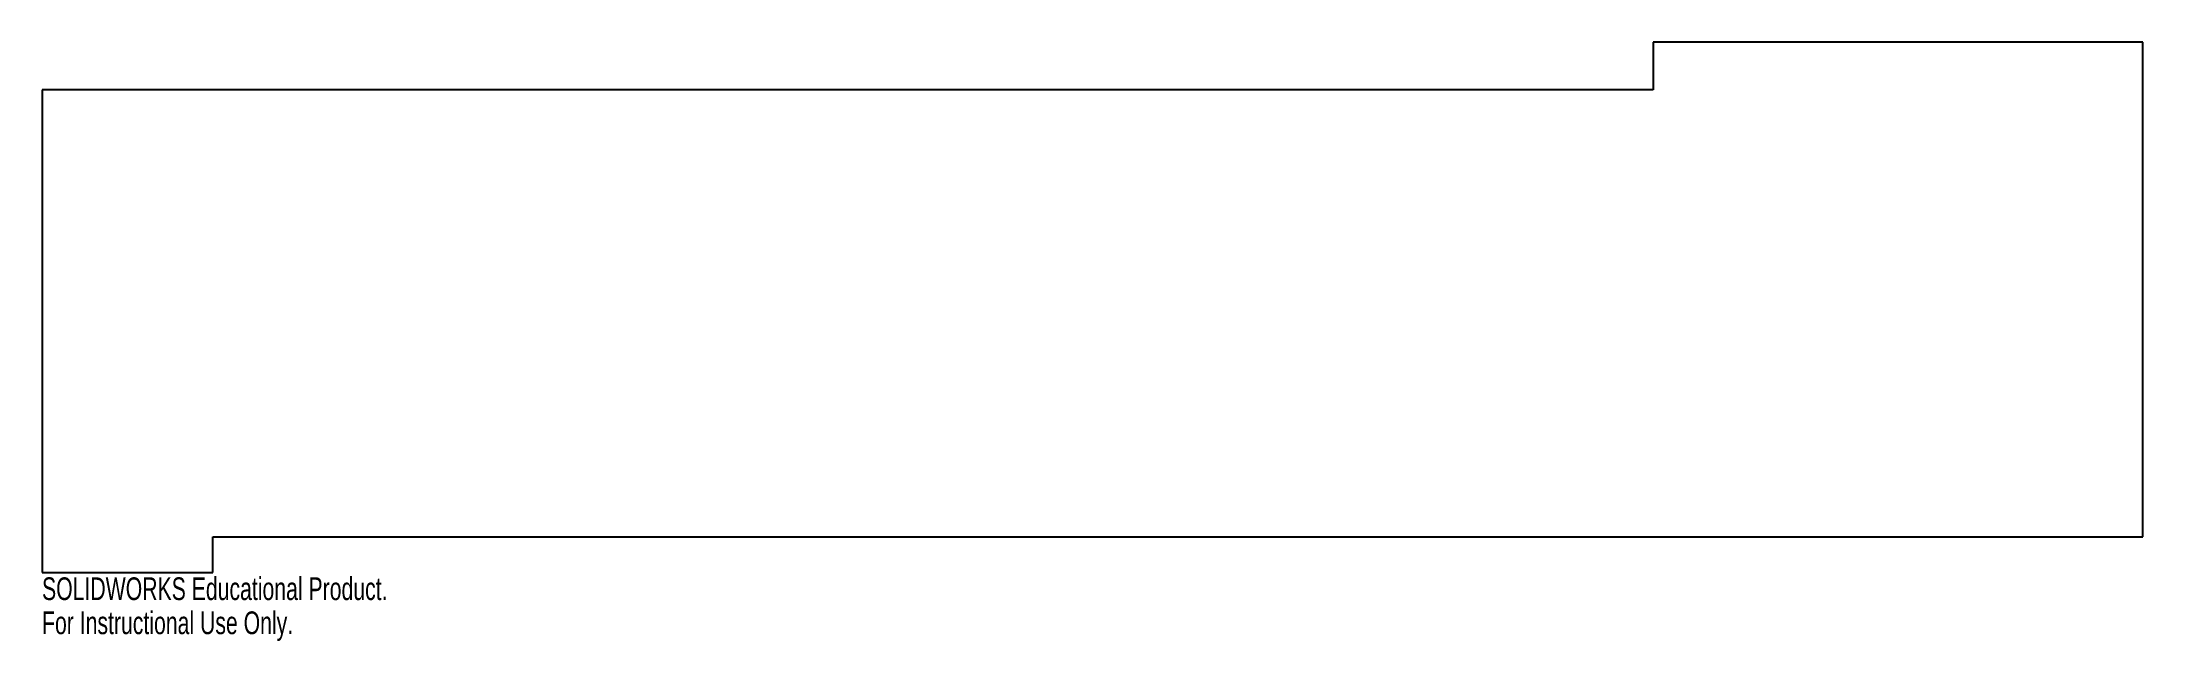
# Model space of a CAD drawing. Header units: inches. Extents: x -8.8 to 8.8, y -2.7 to 2.3.
import ezdxf

# ---------------------------------------------------------------- set-up
doc = ezdxf.new("R2010")
doc.units = ezdxf.units.IN
doc.header["$MEASUREMENT"] = 0
doc.styles.add('SLDTEXTSTYLE0', font='TXT', dxfattribs={"width": 0.7})

msp = doc.modelspace()

# ---------------------------------------------------------------- linework, layer by layer
at = {"color": 7, "linetype": 'Continuous', "lineweight": 25}
for p, q in [((4.709, 2.275), (4.709, 1.875)), ((8.821, 2.275), (4.709, 2.275)), ((8.821, -1.875), (8.821, 2.275)), ((4.709, 1.875), (-8.821, 1.875)), ((-8.821, 1.875), (-8.821, -2.175)), ((-7.388, -1.875), (8.821, -1.875)), ((-7.388, -2.175), (-7.388, -1.875)), ((-8.821, -2.175), (-7.388, -2.175))]:
    msp.add_line(p, q, dxfattribs=at)

# ---------------------------------------------------------------- texts
at = {"color": 7, "linetype": 'Continuous', "char_height": 0.1903, "attachment_point": 1, "style": 'SLDTEXTSTYLE0'}
for s, insert in [('SOLIDWORKS Educational Product.', (-8.821, -2.215)), ('For Instructional Use Only.', (-8.821, -2.501))]:
    msp.add_mtext(s, dxfattribs=dict(at, insert=insert))

doc.saveas('drawing.dxf')
